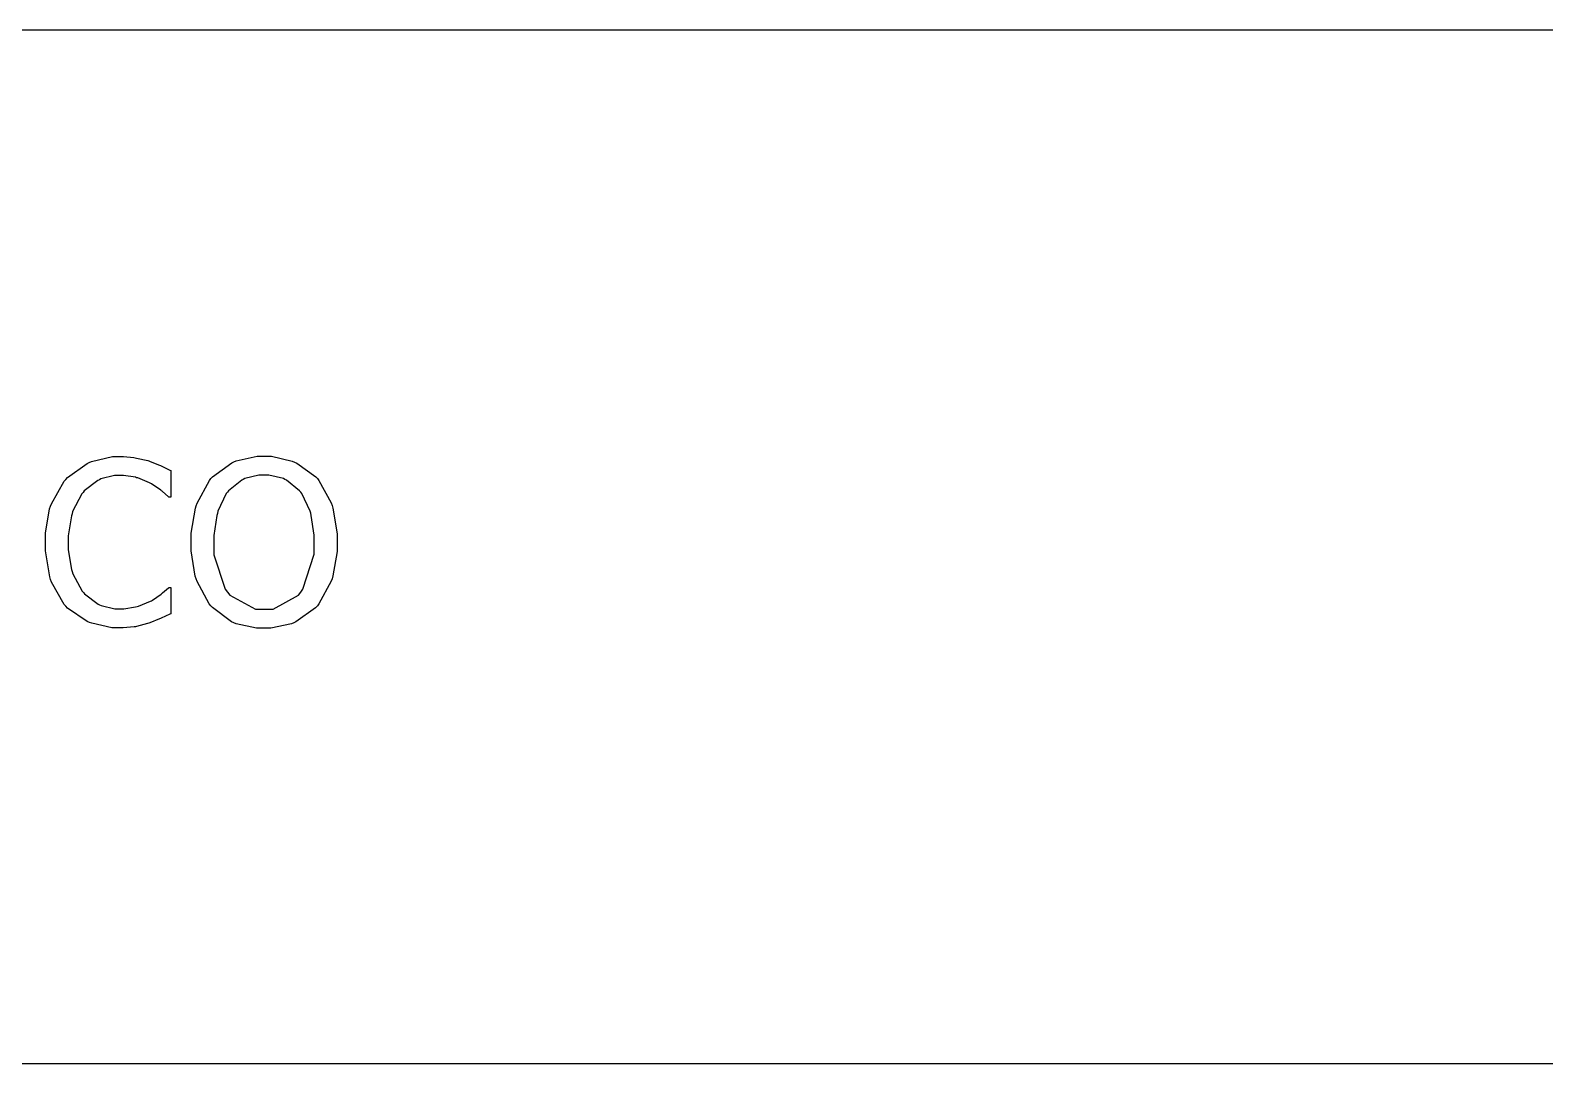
# Model space of a CAD drawing. Header units: millimetres. Extents: x 1974 to 2099, y 1386 to 1555.
# Drawn here: x 2088.326 to 2089.873, y 1474.028 to 1475.084 of the extents above; entities that cross this region are included whole.
import ezdxf

# ---------------------------------------------------------------- set-up
doc = ezdxf.new("R2010")
doc.units = ezdxf.units.MM
doc.layers.add('TEXTO', color=4, linetype='Continuous')

msp = doc.modelspace()

# ---------------------------------------------------------------- linework, layer by layer
at = {"layer": 'TEXTO', "color": 0}
for p, q in [((2098.7779, 1475.0843), (2069.8934, 1475.0843)), ((2088.3882, 1474.6437), (2088.4098, 1474.6486)), ((2088.4098, 1474.6486), (2088.4171, 1474.6486)), ((2088.4171, 1474.6486), (2088.421, 1474.6486)), ((2088.421, 1474.6486), (2088.4317, 1474.6476)), ((2088.4317, 1474.6476), (2088.433, 1474.6474)), ((2088.433, 1474.6474), (2088.4341, 1474.6472)), ((2088.4341, 1474.6472), (2088.4457, 1474.6446)), ((2088.5361, 1474.6442), (2088.5575, 1474.6491)), ((2088.5575, 1474.6491), (2088.5646, 1474.6491)), ((2088.5646, 1474.6491), (2088.5724, 1474.6491)), ((2088.5724, 1474.6491), (2088.5934, 1474.6441)), ((2088.3638, 1474.6273), (2088.3837, 1474.6417)), ((2088.3837, 1474.6417), (2088.386, 1474.6427)), ((2088.386, 1474.6427), (2088.3882, 1474.6437)), ((2088.4457, 1474.6446), (2088.4468, 1474.6442)), ((2088.4468, 1474.6442), (2088.4476, 1474.6439)), ((2088.4476, 1474.6439), (2088.4569, 1474.6404)), ((2088.4569, 1474.6404), (2088.4579, 1474.6399)), ((2088.4579, 1474.6399), (2088.4588, 1474.6396)), ((2088.4588, 1474.6396), (2088.4682, 1474.6349)), ((2088.4682, 1474.6349), (2088.4692, 1474.6343)), ((2088.4692, 1474.6343), (2088.4692, 1474.6073)), ((2088.5118, 1474.6281), (2088.5316, 1474.6423)), ((2088.5316, 1474.6423), (2088.5339, 1474.6432)), ((2088.5339, 1474.6432), (2088.5361, 1474.6442)), ((2088.5934, 1474.6441), (2088.5957, 1474.643)), ((2088.5957, 1474.643), (2088.598, 1474.6421)), ((2088.598, 1474.6421), (2088.6174, 1474.628)), ((2088.3473, 1474.6005), (2088.3604, 1474.6234)), ((2088.3604, 1474.6234), (2088.3622, 1474.6254)), ((2088.3622, 1474.6254), (2088.3638, 1474.6273)), ((2088.3948, 1474.6243), (2088.3807, 1474.6135)), ((2088.3964, 1474.625), (2088.3948, 1474.6243)), ((2088.3979, 1474.6258), (2088.3964, 1474.625)), ((2088.4117, 1474.6295), (2088.3979, 1474.6258)), ((2088.4168, 1474.6295), (2088.4117, 1474.6295)), ((2088.4209, 1474.6295), (2088.4168, 1474.6295)), ((2088.4331, 1474.6275), (2088.4209, 1474.6295)), ((2088.4343, 1474.6271), (2088.4331, 1474.6275)), ((2088.4356, 1474.6268), (2088.4343, 1474.6271)), ((2088.4474, 1474.622), (2088.4356, 1474.6268)), ((2088.4484, 1474.6214), (2088.4474, 1474.622)), ((2088.4495, 1474.6208), (2088.4484, 1474.6214)), ((2088.459, 1474.6144), (2088.4495, 1474.6208)), ((2088.4961, 1474.6012), (2088.5087, 1474.6242)), ((2088.5087, 1474.6242), (2088.5103, 1474.6262)), ((2088.5103, 1474.6262), (2088.5118, 1474.6281)), ((2088.5418, 1474.6247), (2088.5284, 1474.6137)), ((2088.5434, 1474.6254), (2088.5418, 1474.6247)), ((2088.5449, 1474.6262), (2088.5434, 1474.6254)), ((2088.5594, 1474.6297), (2088.5449, 1474.6262)), ((2088.5647, 1474.6297), (2088.5594, 1474.6297)), ((2088.5696, 1474.6297), (2088.5647, 1474.6297)), ((2088.5844, 1474.6261), (2088.5696, 1474.6297)), ((2088.586, 1474.6253), (2088.5844, 1474.6261)), ((2088.5875, 1474.6246), (2088.586, 1474.6253)), ((2088.601, 1474.6137), (2088.5875, 1474.6246)), ((2088.6174, 1474.628), (2088.6191, 1474.6262)), ((2088.6191, 1474.6262), (2088.6206, 1474.6243)), ((2088.6191, 1474.6262), (2088.6191, 1474.6262)), ((2088.6206, 1474.6243), (2088.6331, 1474.6014)), ((2088.3465, 1474.5979), (2088.3473, 1474.6005)), ((2088.3783, 1474.6106), (2088.3689, 1474.5925)), ((2088.3796, 1474.612), (2088.3783, 1474.6106)), ((2088.3807, 1474.6135), (2088.3796, 1474.612)), ((2088.4598, 1474.6137), (2088.459, 1474.6144)), ((2088.4605, 1474.6132), (2088.4598, 1474.6137)), ((2088.4669, 1474.6077), (2088.4605, 1474.6132)), ((2088.4674, 1474.6073), (2088.4669, 1474.6077)), ((2088.4692, 1474.6073), (2088.4674, 1474.6073)), ((2088.4953, 1474.5985), (2088.4961, 1474.6012)), ((2088.526, 1474.6108), (2088.5175, 1474.5928)), ((2088.5272, 1474.6122), (2088.526, 1474.6108)), ((2088.5284, 1474.6137), (2088.5272, 1474.6122)), ((2088.6022, 1474.6122), (2088.601, 1474.6137)), ((2088.6032, 1474.6108), (2088.6022, 1474.6122)), ((2088.6117, 1474.593), (2088.6032, 1474.6108)), ((2088.6331, 1474.6014), (2088.6341, 1474.5986)), ((2088.3411, 1474.5703), (2088.3455, 1474.5953)), ((2088.3455, 1474.5953), (2088.3465, 1474.5979)), ((2088.3677, 1474.5881), (2088.3644, 1474.5678)), ((2088.3684, 1474.5903), (2088.3677, 1474.5881)), ((2088.3689, 1474.5925), (2088.3684, 1474.5903)), ((2088.49, 1474.5705), (2088.4944, 1474.5959)), ((2088.4944, 1474.5959), (2088.4953, 1474.5985)), ((2088.5163, 1474.5884), (2088.5134, 1474.568)), ((2088.5169, 1474.5906), (2088.5163, 1474.5884)), ((2088.5175, 1474.5928), (2088.5169, 1474.5906)), ((2088.6124, 1474.5908), (2088.6117, 1474.593)), ((2088.6129, 1474.5886), (2088.6124, 1474.5908)), ((2088.616, 1474.5685), (2088.6129, 1474.5886)), ((2088.6341, 1474.5986), (2088.635, 1474.5959)), ((2088.635, 1474.5959), (2088.6394, 1474.5698)), ((2088.3411, 1474.561), (2088.3411, 1474.5703)), ((2088.49, 1474.5611), (2088.49, 1474.5705)), ((2088.6394, 1474.5698), (2088.6394, 1474.5611)), ((2088.3411, 1474.5522), (2088.3411, 1474.561)), ((2088.3644, 1474.5678), (2088.3644, 1474.561)), ((2088.3644, 1474.561), (2088.3644, 1474.5535)), ((2088.49, 1474.5525), (2088.49, 1474.5611)), ((2088.5134, 1474.568), (2088.5134, 1474.5611)), ((2088.5134, 1474.5611), (2088.5134, 1474.5484)), ((2088.616, 1474.5611), (2088.616, 1474.5685)), ((2088.616, 1474.5491), (2088.616, 1474.5611)), ((2088.616, 1474.5611), (2088.616, 1474.5611)), ((2088.6394, 1474.5611), (2088.6394, 1474.5518)), ((2088.3456, 1474.5259), (2088.3411, 1474.5522)), ((2088.3644, 1474.5535), (2088.3678, 1474.5332)), ((2088.4943, 1474.5266), (2088.49, 1474.5525)), ((2088.5134, 1474.5484), (2088.5249, 1474.5132)), ((2088.6044, 1474.5132), (2088.616, 1474.5491)), ((2088.6394, 1474.5518), (2088.635, 1474.5267)), ((2088.3465, 1474.5231), (2088.3456, 1474.5259)), ((2088.3475, 1474.5204), (2088.3465, 1474.5231)), ((2088.3678, 1474.5332), (2088.3686, 1474.5311)), ((2088.3686, 1474.5311), (2088.3693, 1474.529)), ((2088.3693, 1474.529), (2088.3787, 1474.5113)), ((2088.4952, 1474.5238), (2088.4943, 1474.5266)), ((2088.4961, 1474.5211), (2088.4952, 1474.5238)), ((2088.6342, 1474.5239), (2088.6333, 1474.5212)), ((2088.635, 1474.5267), (2088.6342, 1474.5239)), ((2088.3605, 1474.4975), (2088.3475, 1474.5204)), ((2088.3787, 1474.5113), (2088.38, 1474.5099)), ((2088.38, 1474.5099), (2088.3812, 1474.5085)), ((2088.3812, 1474.5085), (2088.395, 1474.498)), ((2088.4505, 1474.502), (2088.4595, 1474.508)), ((2088.4595, 1474.508), (2088.4603, 1474.5086)), ((2088.4603, 1474.5086), (2088.461, 1474.5093)), ((2088.461, 1474.5093), (2088.4671, 1474.5145)), ((2088.4671, 1474.5145), (2088.4676, 1474.5149)), ((2088.4676, 1474.5149), (2088.4692, 1474.5149)), ((2088.4692, 1474.5149), (2088.4692, 1474.4881)), ((2088.5085, 1474.4981), (2088.4961, 1474.5211)), ((2088.5249, 1474.5132), (2088.5273, 1474.5101)), ((2088.5273, 1474.5101), (2088.5297, 1474.5072)), ((2088.5998, 1474.5072), (2088.6021, 1474.5101)), ((2088.6021, 1474.5101), (2088.6044, 1474.5132)), ((2088.6333, 1474.5212), (2088.6207, 1474.4981)), ((2088.3622, 1474.4957), (2088.3605, 1474.4975)), ((2088.3639, 1474.4939), (2088.3622, 1474.4957)), ((2088.3839, 1474.4802), (2088.3639, 1474.4939)), ((2088.395, 1474.498), (2088.3966, 1474.4972)), ((2088.3966, 1474.4972), (2088.3982, 1474.4966)), ((2088.3982, 1474.4966), (2088.4122, 1474.493)), ((2088.4122, 1474.493), (2088.4168, 1474.493)), ((2088.4168, 1474.493), (2088.4212, 1474.493)), ((2088.4212, 1474.493), (2088.4334, 1474.495)), ((2088.4334, 1474.495), (2088.4348, 1474.4954)), ((2088.4348, 1474.4954), (2088.4362, 1474.4958)), ((2088.4362, 1474.4958), (2088.4485, 1474.5008)), ((2088.4485, 1474.5008), (2088.4496, 1474.5014)), ((2088.4496, 1474.5014), (2088.4505, 1474.502)), ((2088.5102, 1474.4962), (2088.5085, 1474.4981)), ((2088.5118, 1474.4943), (2088.5102, 1474.4962)), ((2088.5315, 1474.4799), (2088.5118, 1474.4943)), ((2088.5297, 1474.5072), (2088.5559, 1474.4926)), ((2088.5559, 1474.4926), (2088.5647, 1474.4926)), ((2088.5647, 1474.4926), (2088.5741, 1474.4926)), ((2088.5741, 1474.4926), (2088.5998, 1474.5072)), ((2088.6173, 1474.4942), (2088.5972, 1474.4797)), ((2088.6191, 1474.4962), (2088.6173, 1474.4942)), ((2088.6207, 1474.4981), (2088.6191, 1474.4962)), ((2088.3863, 1474.4792), (2088.3839, 1474.4802)), ((2088.3886, 1474.4783), (2088.3863, 1474.4792)), ((2088.409, 1474.4736), (2088.3886, 1474.4783)), ((2088.4455, 1474.4781), (2088.4341, 1474.4751)), ((2088.4468, 1474.4785), (2088.4455, 1474.4781)), ((2088.4479, 1474.4789), (2088.4468, 1474.4785)), ((2088.4579, 1474.4827), (2088.4479, 1474.4789)), ((2088.4587, 1474.4831), (2088.4579, 1474.4827)), ((2088.4595, 1474.4836), (2088.4587, 1474.4831)), ((2088.4682, 1474.4877), (2088.4595, 1474.4836)), ((2088.4692, 1474.4881), (2088.4682, 1474.4877)), ((2088.5338, 1474.4789), (2088.5315, 1474.4799)), ((2088.536, 1474.4779), (2088.5338, 1474.4789)), ((2088.5569, 1474.4732), (2088.536, 1474.4779)), ((2088.5927, 1474.4778), (2088.5716, 1474.4732)), ((2088.595, 1474.4787), (2088.5927, 1474.4778)), ((2088.5972, 1474.4797), (2088.595, 1474.4787)), ((2088.4167, 1474.4736), (2088.409, 1474.4736)), ((2088.4205, 1474.4736), (2088.4167, 1474.4736)), ((2088.4167, 1474.4736), (2088.4167, 1474.4736)), ((2088.432, 1474.4746), (2088.4205, 1474.4736)), ((2088.4331, 1474.4748), (2088.432, 1474.4746)), ((2088.4341, 1474.4751), (2088.4331, 1474.4748)), ((2088.5646, 1474.4732), (2088.5569, 1474.4732)), ((2088.5716, 1474.4732), (2088.5646, 1474.4732)), ((2098.7779, 1474.0283), (2069.8934, 1474.0283))]:
    msp.add_line(p, q, dxfattribs=at)

doc.saveas('drawing.dxf')
